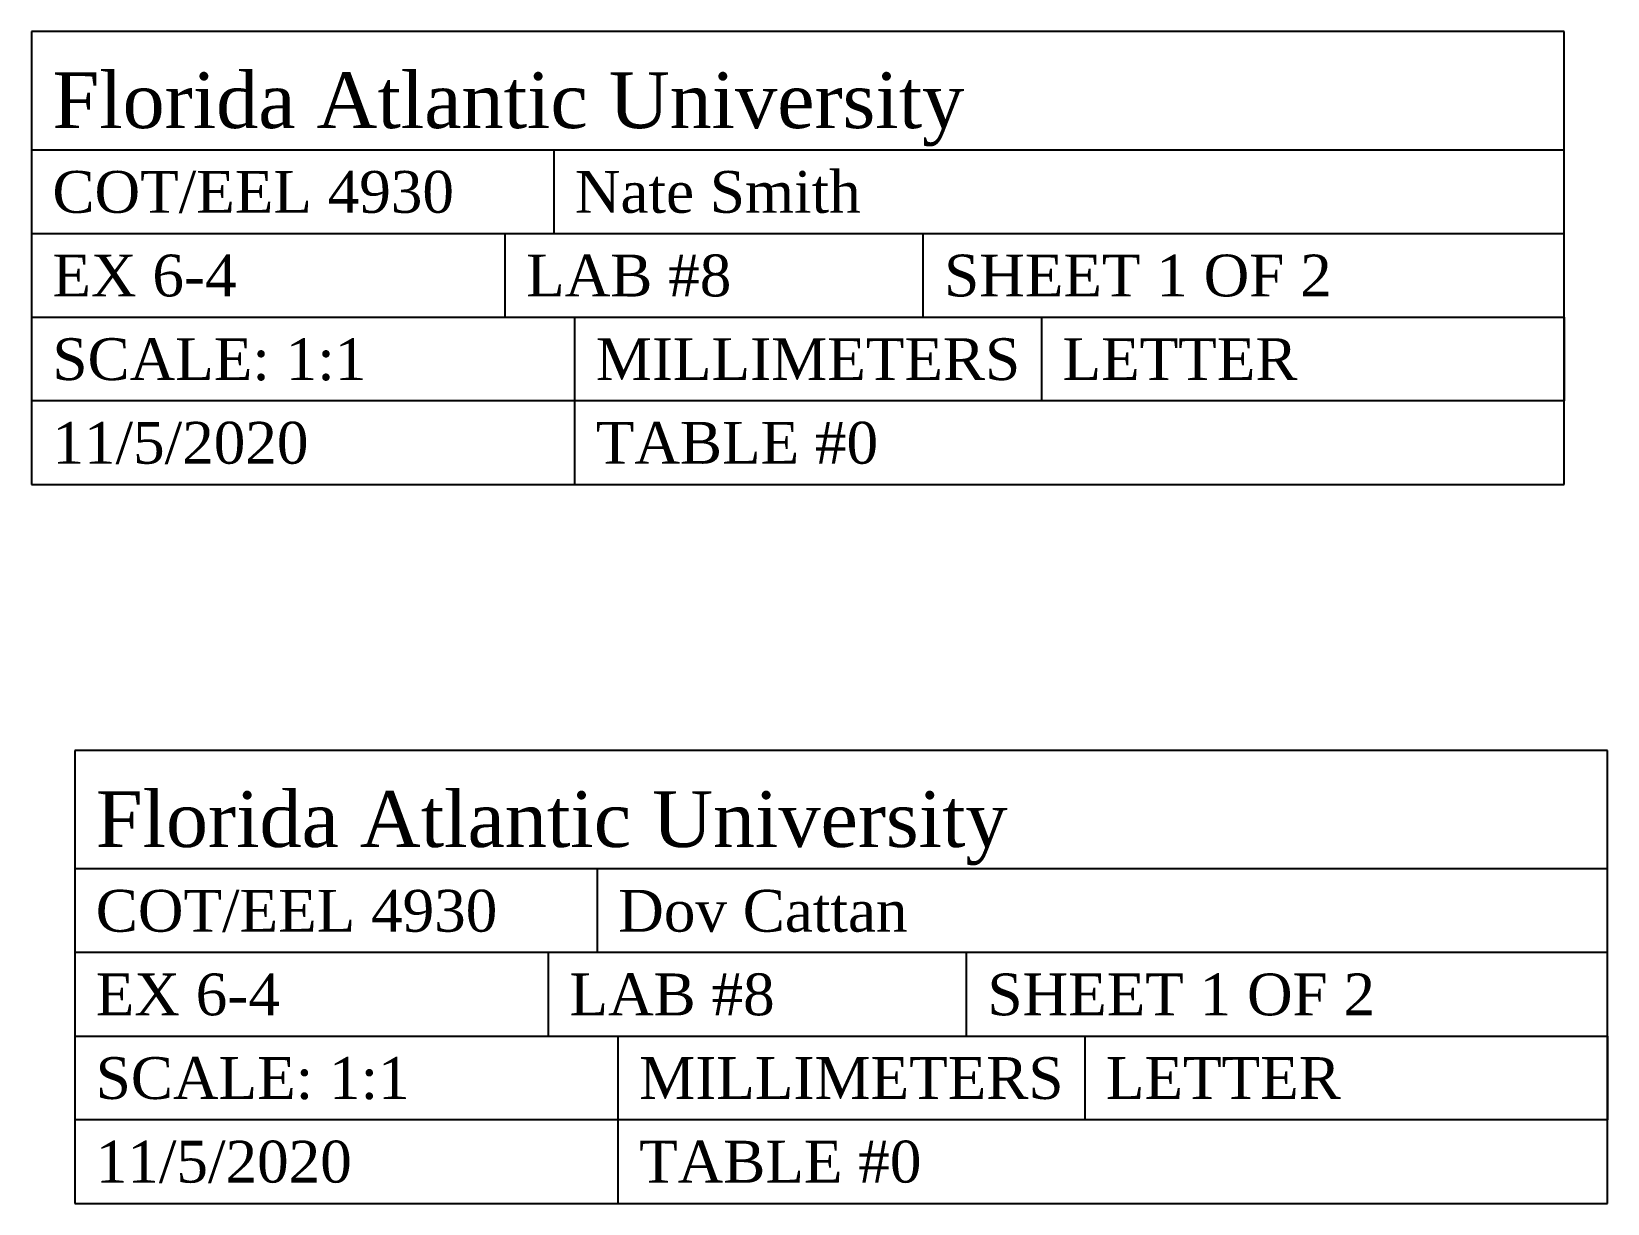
# Model space of a CAD drawing. Header units: millimetres. Extents: x 68 to 294, y 97 to 265.
import ezdxf

# ---------------------------------------------------------------- set-up
doc = ezdxf.new("R2010")
doc.units = ezdxf.units.MM
doc.styles.get("Standard").update_dxf_attribs({"font": 'times.ttf'})

# ---------------------------------------------------------------- blocks, each defined once
blk = doc.blocks.new('Title Block')
for p, q in [((-220, 65), (-220, 0)), ((0, 65), (-220, 65)), ((0, 0), (0, 65)), ((0, 48), (-220, 48)), ((-145, 36), (-145, 48)), ((0, 36), (-220, 36)), ((-220, 36), (-220, 24)), ((-152, 24), (-152, 36)), ((-92, 24), (-92, 36)), ((-220, 24), (0, 24)), ((-142, 0), (-142, 24)), ((-75, 24), (-75, 12)), ((0, 24), (0, 12)), ((0, 12), (-220, 12)), ((-220, 0), (0, 0))]:
    blk.add_line(p, q)
for tag, p, height in [('COMPANY/NAME', (-217, 51.15), 8), ('SECTION_NO', (-217, 39), 6), ('NAME', (-142, 39), 6), ('EX-NO', (-217, 27), 6), ('HW-LAB-#', (-149, 27), 6), ('SHEET-NO', (-89, 27), 6), ('SCALE', (-217, 15), 6), ('UNITS', (-139, 15), 6), ('PAPER', (-72, 15), 6), ('DATE', (-217, 3), 6), ('TABLE-NO', (-139, 3), 6)]:
    blk.add_attdef(tag, p, '', height=height)

msp = doc.modelspace()

# ---------------------------------------------------------------- block references
for p, values in [((288.14, 199.76), {'TABLE-NO': 'TABLE #0', 'DATE': '11/5/2020', 'PAPER': 'LETTER', 'UNITS': 'MILLIMETERS', 'SCALE': 'SCALE: 1:1', 'SHEET-NO': 'SHEET 1 OF 2', 'HW-LAB-#': 'LAB #8', 'EX-NO': 'EX 6-4', 'NAME': 'Nate Smith', 'SECTION_NO': 'COT/EEL 4930', 'COMPANY/NAME': 'Florida Atlantic University'}), ((294.36, 96.61), {'TABLE-NO': 'TABLE #0', 'DATE': '11/5/2020', 'PAPER': 'LETTER', 'UNITS': 'MILLIMETERS', 'SCALE': 'SCALE: 1:1', 'SHEET-NO': 'SHEET 1 OF 2', 'HW-LAB-#': 'LAB #8', 'EX-NO': 'EX 6-4', 'NAME': 'Dov Cattan', 'SECTION_NO': 'COT/EEL 4930', 'COMPANY/NAME': 'Florida Atlantic University'})]:
    msp.add_blockref('Title Block', p).add_auto_attribs(values)

doc.saveas('drawing.dxf')
